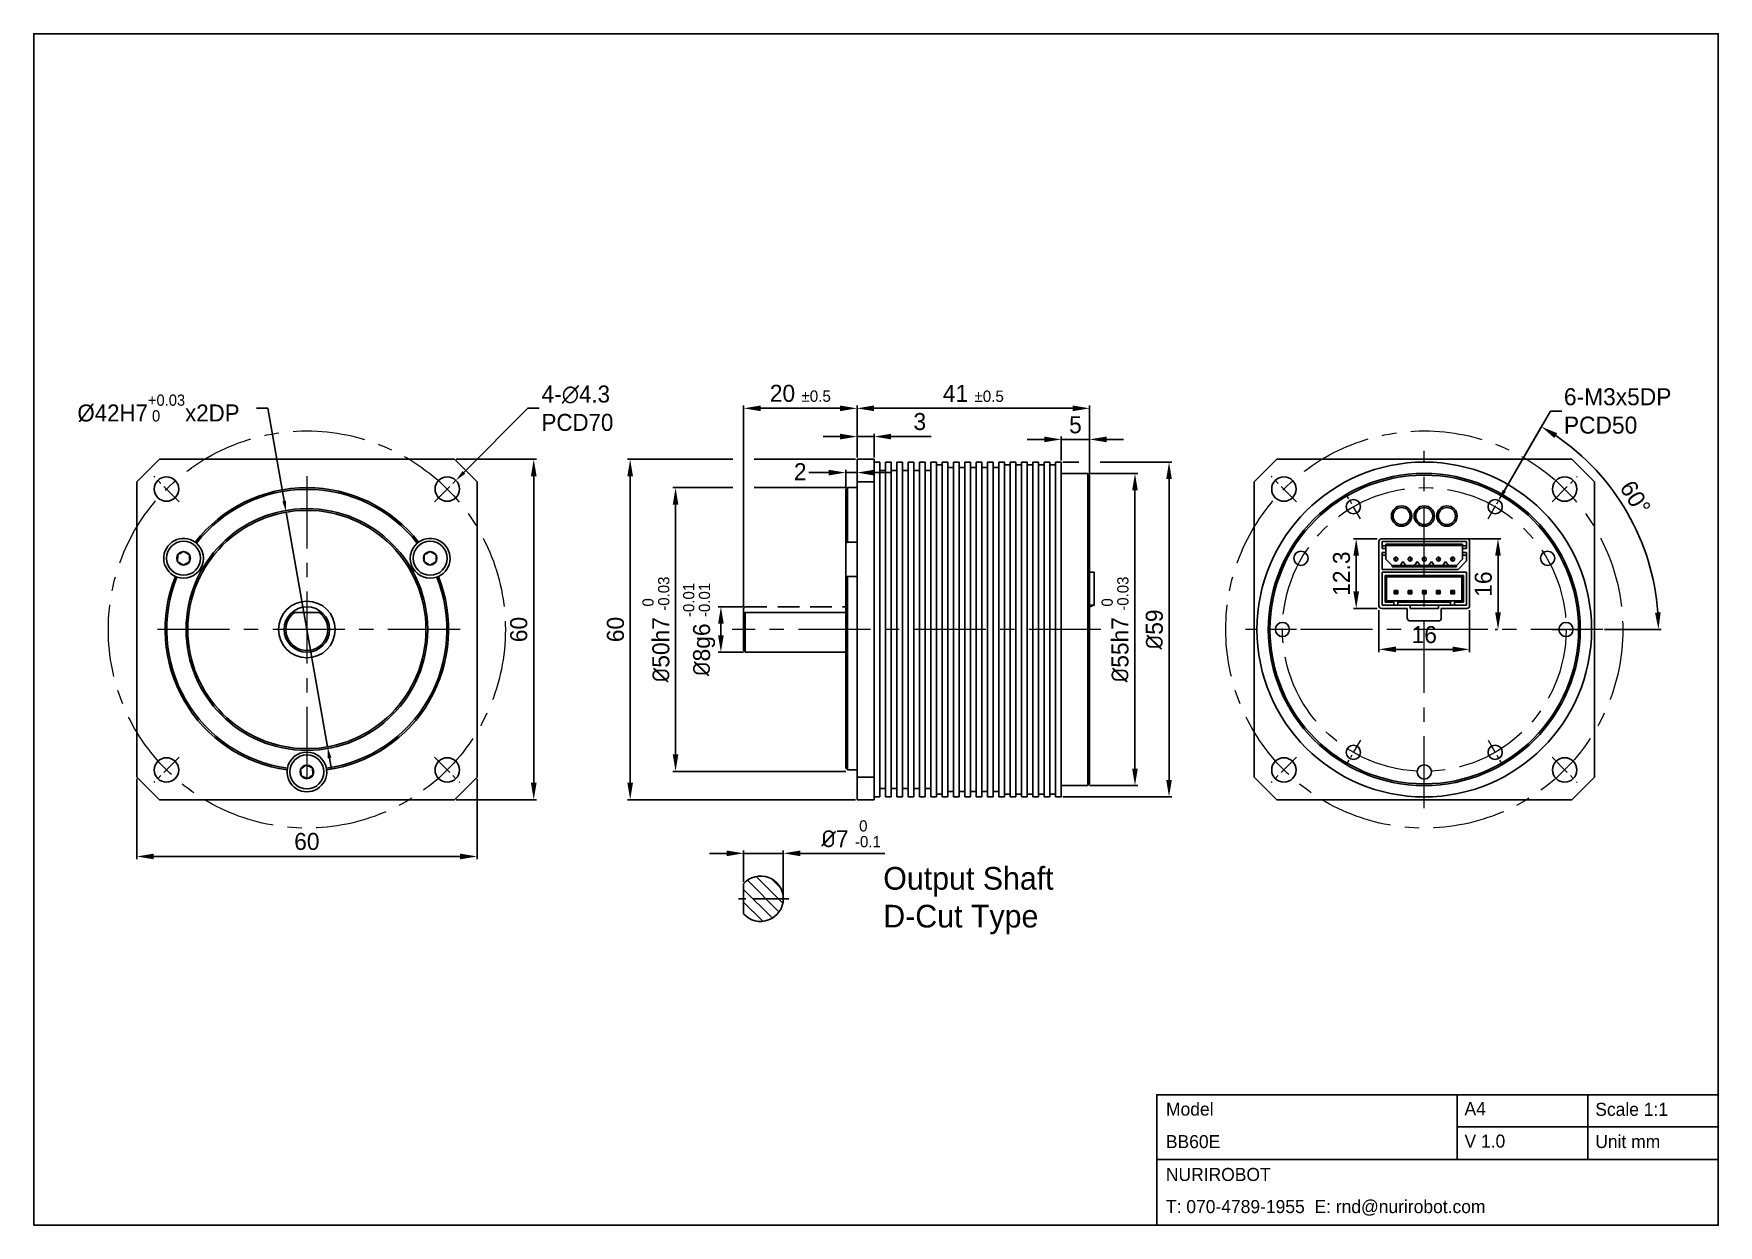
# Model space of a CAD drawing. Header units: millimetres. Extents: x 0 to 297, y 0 to 210.
import ezdxf

# ---------------------------------------------------------------- set-up
doc = ezdxf.new("R2010")
doc.units = ezdxf.units.MM
doc.header["$PDSIZE"] = -1
doc.linetypes.add('CENTERX2', pattern=[20.32, 12.7, -2.54, 2.54, -2.54])
doc.linetypes.add('HIDDEN', pattern=[1.905, 1.27, -0.635])
for name, color, linetype in [('은선', 2, 'HIDDEN'), ('중심선', 1, 'CENTERX2'), ('치수선', 3, 'Continuous')]:
    doc.layers.add(name, color=color, linetype=linetype)
doc.styles.add('누리로봇 문자스타일_20230829', font='GOTHIC.TTF')
doc.dimstyles.new('A4기본 치수스타일', dxfattribs={"dimtxt": 3, "dimasz": 3, "dimexe": 0.5, "dimexo": 0.3, "dimgap": 1, "dimtad": 1, "dimtoh": 1, "dimdec": 1, "dimzin": 12, "dimdsep": 46, "dimtxsty": '누리로봇 문자스타일_20230829', "dimcen": 0.09, "dimclrd": 3, "dimclre": 3, "dimclrt": 3, "dimadec": 0, "dimazin": 3, "dimtm": 1e-09, "dimtfac": 1, "dimtdec": 1, "dimtofl": 0, "dimtmove": 0, "dimatfit": 3, "dimfxl": 1, "dimfrac": 2, "dimarcsym": 0})
doc.dimstyles.new('A4지시선 치수스타일', dxfattribs={"dimtxt": 3, "dimasz": 3, "dimexe": 0.5, "dimexo": 0.3, "dimgap": 0.396875, "dimtad": 0, "dimtih": 1, "dimtoh": 1, "dimdec": 1, "dimzin": 12, "dimdsep": 46, "dimtxsty": '누리로봇 문자스타일_20230829', "dimcen": 0.09, "dimclrd": 3, "dimclre": 3, "dimclrt": 3, "dimadec": 0, "dimazin": 3, "dimtm": 1e-09, "dimtfac": 1, "dimtdec": 1, "dimtofl": 0, "dimtmove": 0, "dimatfit": 3, "dimfxl": 1, "dimfrac": 2, "dimarcsym": 0})

# ---------------------------------------------------------------- blocks, each defined once
blk = doc.blocks.new('*D15')
at = {"layer": 'Defpoints', "color": 0}
for p in [(18.16, 79), (78.16, 79), (78.16, 65)]:
    blk.add_point(p, dxfattribs=at)
at = {"layer": '치수선', "color": 3, "lineweight": -2}
for p, q in [((18.16, 78.7), (18.16, 64.5)), ((78.16, 78.7), (78.16, 64.5)), ((21.16, 65), (75.16, 65))]:
    blk.add_line(p, q, dxfattribs=at)
at = {"layer": '치수선', "color": 3}
for points in [[(21.16, 65.5), (21.16, 64.5), (18.16, 65)], [(75.16, 65.5), (75.16, 64.5), (78.16, 65)]]:
    blk.add_solid(points, dxfattribs=at)
at = {"layer": '치수선', "color": 3, "insert": (48.16, 69.15), "char_height": 3, "attachment_point": 2, "style": '누리로봇 문자스타일_20230829'}
blk.add_mtext('60', dxfattribs=at)
blk = doc.blocks.new('*D16')
at = {"layer": 'Defpoints', "color": 0}
for p in [(74.16, 135), (74.16, 75), (88.16, 75)]:
    blk.add_point(p, dxfattribs=at)
at = {"layer": '치수선', "color": 3, "lineweight": -2}
for p, q in [((74.46, 135), (88.66, 135)), ((88.16, 132), (88.16, 78)), ((74.46, 75), (88.66, 75))]:
    blk.add_line(p, q, dxfattribs=at)
at = {"layer": '치수선', "color": 3}
for points in [[(87.66, 132), (88.66, 132), (88.16, 135)], [(87.66, 78), (88.66, 78), (88.16, 75)]]:
    blk.add_solid(points, dxfattribs=at)
at = {"layer": '치수선', "color": 3, "insert": (84.01, 105), "char_height": 3, "attachment_point": 2, "rotation": 90, "style": '누리로봇 문자스타일_20230829'}
blk.add_mtext('60', dxfattribs=at)
blk = doc.blocks.new('*D17')
at = {"color": 3, "linetype": 'Continuous'}
for p, q in [((87.14, 143.98), (75.84, 132.68)), ((89.14, 143.98), (87.14, 143.98))]:
    blk.add_line(p, q, dxfattribs=at)
blk.add_solid([(75.61, 132.92), (76.08, 132.45), (74.43, 131.27)], dxfattribs=at)
at = {"layer": 'Defpoints', "color": 0, "linetype": 'Continuous'}
for p in [(74.43, 131.27), (71.39, 128.23)]:
    blk.add_point(p, dxfattribs=at)
at = {"color": 3, "linetype": 'Continuous', "insert": (89.54, 143.98), "char_height": 3, "attachment_point": 4, "style": '누리로봇 문자스타일_20230829'}
blk.add_mtext('4-{\\fPMingLiU|b0|i0|c129|p0;∅4.3\\PPCD70}', dxfattribs=at)
blk = doc.blocks.new('_NONE')
blk = doc.blocks.new('*U13')
at = {"color": 1, "linetype": 'CENTERX2', "lineweight": 18, "ltscale": 0.3}
blk.add_line((-2.23, -2.23), (2.23, 2.23), dxfattribs=at)
blk = doc.blocks.new('*U14')
at = {"color": 0, "linetype": 'ByBlock', "lineweight": -2}
for p, rotation in [((112.56, 246.95), 90), ((112.56, 197.45), 180), ((162.06, 197.45), 270)]:
    blk.add_blockref('*U13', p, dxfattribs=dict(at, rotation=rotation))
blk.add_blockref('*U13', (162.06, 246.95), dxfattribs=at)
blk = doc.blocks.new('*U18')
at = {"color": 1, "linetype": 'CENTERX2', "lineweight": 18, "ltscale": 0.2}
blk.add_line((-2.5, 0), (2.5, 0), dxfattribs=at)
blk = doc.blocks.new('*U19')
at = {"color": 0, "linetype": 'ByBlock', "lineweight": -2}
for p, rotation in [((235.99, 139.54), 120), ((260.99, 139.54), 60.00000000000001), ((223.49, 117.89), 180), ((235.99, 96.24), 240), ((260.99, 96.24), 300)]:
    blk.add_blockref('*U18', p, dxfattribs=dict(at, rotation=rotation))
blk.add_blockref('*U18', (273.49, 117.89), dxfattribs=at)
blk = doc.blocks.new('*U20')
at = {"color": 1, "linetype": 'CENTERX2', "lineweight": 18, "ltscale": 0.3}
blk.add_line((-2.23, -2.23), (2.23, 2.23), dxfattribs=at)
blk = doc.blocks.new('*U21')
at = {"color": 0, "linetype": 'ByBlock', "lineweight": -2}
for p, rotation in [((112.56, 246.95), 90), ((112.56, 197.45), 180), ((162.06, 197.45), 270)]:
    blk.add_blockref('*U20', p, dxfattribs=dict(at, rotation=rotation))
blk.add_blockref('*U20', (162.06, 246.95), dxfattribs=at)
blk = doc.blocks.new('*D22')
at = {"color": 3, "ltscale": 0.5}
for p, q in [((259.06, 129.08), (266.05, 141.19)), ((276.96, 105), (286.95, 105))]:
    blk.add_line(p, q, dxfattribs=at)
blk.add_arc((245.16, 105), 41.29, 4.164, 55.836, dxfattribs=at)
for points in [[(268.08, 138.74), (268.61, 139.59), (265.8, 140.76)], [(286.84, 108.02), (285.84, 107.98), (286.45, 105)]]:
    blk.add_solid(points, dxfattribs=at)
at = {"layer": 'Defpoints', "color": 0, "ltscale": 0.5}
for p in [(258.91, 128.82), (256.41, 124.49), (283.96, 119.12), (213.66, 105), (276.66, 105)]:
    blk.add_point(p, dxfattribs=at)
at = {"color": 3, "ltscale": 0.5, "insert": (282.36, 128.23), "char_height": 3, "attachment_point": 5, "rotation": 301.9823, "style": '누리로봇 문자스타일_20230829'}
blk.add_mtext('60°', dxfattribs=at)
blk = doc.blocks.new('*D23')
at = {"color": 3, "linetype": 'Continuous', "lineweight": -2}
for p, q in [((267.39, 143.5), (259.28, 129.47)), ((269.39, 143.5), (267.39, 143.5)), ((257.57, 126.65), (257.75, 126.65)), ((257.66, 126.56), (257.66, 126.74))]:
    blk.add_line(p, q, dxfattribs=at)
at = {"color": 3, "linetype": 'Continuous'}
blk.add_solid([(258.99, 129.63), (259.57, 129.3), (258.28, 127.73)], dxfattribs=at)
at = {"layer": 'Defpoints', "color": 0, "linetype": 'Continuous'}
for p in [(258.28, 127.73), (257.03, 125.57)]:
    blk.add_point(p, dxfattribs=at)
at = {"color": 3, "linetype": 'Continuous', "lineweight": 18, "insert": (269.78, 143.5), "char_height": 3, "attachment_point": 4, "style": '누리로봇 문자스타일_20230829'}
blk.add_mtext('6-M3x5DP\\PPCD50', dxfattribs=at)
blk = doc.blocks.new('*D24')
at = {"layer": 'Defpoints', "color": 0}
for p in [(237.16, 121), (233.16, 108.7), (237.16, 108.7)]:
    blk.add_point(p, dxfattribs=at)
at = {"layer": '치수선', "color": 3, "lineweight": -2}
for p, q in [((236.86, 121), (232.66, 121)), ((233.16, 118), (233.16, 111.7)), ((236.86, 108.7), (232.66, 108.7))]:
    blk.add_line(p, q, dxfattribs=at)
at = {"layer": '치수선', "color": 3}
for points in [[(232.66, 118), (233.66, 118), (233.16, 121)], [(232.66, 111.7), (233.66, 111.7), (233.16, 108.7)]]:
    blk.add_solid(points, dxfattribs=at)
at = {"layer": '치수선', "color": 3, "insert": (230.58, 114.85), "char_height": 3, "attachment_point": 5, "rotation": 90, "style": '누리로봇 문자스타일_20230829'}
blk.add_mtext('12.3', dxfattribs=at)
blk = doc.blocks.new('*D25')
at = {"layer": 'Defpoints', "color": 0}
for p in [(237.16, 108.7), (253.16, 108.7), (253.16, 101.5)]:
    blk.add_point(p, dxfattribs=at)
at = {"layer": '치수선', "color": 3, "lineweight": -2}
for p, q in [((237.16, 108.4), (237.16, 101)), ((253.16, 108.4), (253.16, 101)), ((240.16, 101.5), (250.16, 101.5))]:
    blk.add_line(p, q, dxfattribs=at)
at = {"layer": '치수선', "color": 3}
for points in [[(240.16, 102), (240.16, 101), (237.16, 101.5)], [(250.16, 102), (250.16, 101), (253.16, 101.5)]]:
    blk.add_solid(points, dxfattribs=at)
at = {"layer": '치수선', "color": 3, "insert": (245.16, 104.08), "char_height": 3, "attachment_point": 5, "style": '누리로봇 문자스타일_20230829'}
blk.add_mtext('16', dxfattribs=at)
blk = doc.blocks.new('*D26')
at = {"layer": 'Defpoints', "color": 0}
for p in [(252.66, 121), (258.16, 121), (258.36, 105)]:
    blk.add_point(p, dxfattribs=at)
at = {"layer": '치수선', "color": 3, "lineweight": -2}
for p, q in [((252.96, 121), (258.66, 121)), ((258.16, 108), (258.16, 118)), ((258.06, 105), (257.66, 105))]:
    blk.add_line(p, q, dxfattribs=at)
at = {"layer": '치수선', "color": 3}
for points in [[(257.66, 118), (258.66, 118), (258.16, 121)], [(257.66, 108), (258.66, 108), (258.16, 105)]]:
    blk.add_solid(points, dxfattribs=at)
at = {"layer": '치수선', "color": 3, "insert": (255.58, 113), "char_height": 3, "attachment_point": 5, "rotation": 90, "style": '누리로봇 문자스타일_20230829'}
blk.add_mtext('16', dxfattribs=at)
blk = doc.blocks.new('*D27')
at = {"layer": 'Defpoints', "color": 0}
for p in [(186.16, 143.98), (145.16, 135), (186.16, 132.2)]:
    blk.add_point(p, dxfattribs=at)
at = {"layer": '치수선', "color": 3, "lineweight": -2}
for p, q in [((145.16, 135.3), (145.16, 144.48)), ((148.16, 143.98), (183.16, 143.98)), ((186.16, 132.5), (186.16, 144.48))]:
    blk.add_line(p, q, dxfattribs=at)
at = {"layer": '치수선', "color": 3}
for points in [[(148.16, 144.48), (148.16, 143.48), (145.16, 143.98)], [(183.16, 144.48), (183.16, 143.48), (186.16, 143.98)]]:
    blk.add_solid(points, dxfattribs=at)
at = {"layer": '치수선', "color": 3, "insert": (165.66, 148.11), "char_height": 3, "attachment_point": 2, "style": '누리로봇 문자스타일_20230829'}
blk.add_mtext('41 {\\H0.66667x;%%P0.5}', dxfattribs=at)
blk = doc.blocks.new('*D28')
at = {"layer": 'Defpoints', "color": 0}
for p in [(186.16, 138.5), (181.16, 134.5), (186.16, 132.2)]:
    blk.add_point(p, dxfattribs=at)
at = {"layer": '치수선', "color": 3, "lineweight": -2}
for p, q in [((178.16, 138.5), (175.16, 138.5)), ((181.16, 134.8), (181.16, 139)), ((181.16, 138.5), (186.16, 138.5)), ((186.16, 132.5), (186.16, 139)), ((189.16, 138.5), (192.16, 138.5))]:
    blk.add_line(p, q, dxfattribs=at)
at = {"layer": '치수선', "color": 3}
for points in [[(178.16, 139), (178.16, 138), (181.16, 138.5)], [(189.16, 139), (189.16, 138), (186.16, 138.5)]]:
    blk.add_solid(points, dxfattribs=at)
at = {"layer": '치수선', "color": 3, "insert": (183.66, 142.58), "char_height": 3, "attachment_point": 2, "style": '누리로봇 문자스타일_20230829'}
blk.add_mtext('5', dxfattribs=at)
blk = doc.blocks.new('*D29')
at = {"layer": 'Defpoints', "color": 0}
for p in [(148.16, 139), (145.16, 135), (148.16, 135)]:
    blk.add_point(p, dxfattribs=at)
at = {"layer": '치수선', "color": 3, "lineweight": -2}
for p, q in [((142.16, 139), (139.16, 139)), ((145.16, 135.3), (145.16, 139.5)), ((145.16, 139), (148.16, 139)), ((148.16, 135.3), (148.16, 139.5)), ((151.16, 139), (158.23, 139))]:
    blk.add_line(p, q, dxfattribs=at)
at = {"layer": '치수선', "color": 3}
for points in [[(142.16, 139.5), (142.16, 138.5), (145.16, 139)], [(151.16, 139.5), (151.16, 138.5), (148.16, 139)]]:
    blk.add_solid(points, dxfattribs=at)
at = {"layer": '치수선', "color": 3, "insert": (156.22, 143.15), "char_height": 3, "attachment_point": 2, "style": '누리로봇 문자스타일_20230829'}
blk.add_mtext('3', dxfattribs=at)
blk = doc.blocks.new('*D34')
at = {"layer": 'Defpoints', "color": 0}
for p in [(145.16, 143.98), (145.16, 135), (125.16, 108.7)]:
    blk.add_point(p, dxfattribs=at)
at = {"layer": '치수선', "color": 3, "lineweight": -2}
for p, q in [((125.16, 109), (125.16, 144.48)), ((128.16, 143.98), (142.16, 143.98)), ((145.16, 135.3), (145.16, 144.48))]:
    blk.add_line(p, q, dxfattribs=at)
at = {"layer": '치수선', "color": 3}
for points in [[(128.16, 144.48), (128.16, 143.48), (125.16, 143.98)], [(142.16, 144.48), (142.16, 143.48), (145.16, 143.98)]]:
    blk.add_solid(points, dxfattribs=at)
at = {"layer": '치수선', "color": 3, "insert": (135.16, 148.13), "char_height": 3, "attachment_point": 2, "style": '누리로봇 문자스타일_20230829'}
blk.add_mtext('20 {\\H0.66667x;%%P0.5}', dxfattribs=at)
blk = doc.blocks.new('*D31')
at = {"layer": 'Defpoints', "color": 0}
for p in [(185.86, 132.5), (185.86, 77.5), (194.16, 77.5)]:
    blk.add_point(p, dxfattribs=at)
at = {"layer": '치수선', "color": 3, "lineweight": -2}
for p, q in [((186.16, 132.5), (194.66, 132.5)), ((194.16, 129.5), (194.16, 80.5)), ((186.16, 77.5), (194.66, 77.5))]:
    blk.add_line(p, q, dxfattribs=at)
at = {"layer": '치수선', "color": 3}
for points in [[(193.66, 129.5), (194.66, 129.5), (194.16, 132.5)], [(193.66, 80.5), (194.66, 80.5), (194.16, 77.5)]]:
    blk.add_solid(points, dxfattribs=at)
at = {"layer": '치수선', "color": 3, "insert": (188.26, 105), "char_height": 3, "attachment_point": 2, "rotation": 90, "style": '누리로봇 문자스타일_20230829'}
blk.add_mtext('{\\fISOCPEUR|b0|i0|c0|p34;%%C}55h7 {\\H0.66x;\\S 0^ -0.03;}', dxfattribs=at)
blk = doc.blocks.new('*D35')
at = {"layer": 'Defpoints', "color": 0}
for p in [(113.16, 130), (143.46, 130), (143.46, 80)]:
    blk.add_point(p, dxfattribs=at)
at = {"layer": '치수선', "color": 3, "lineweight": -2}
for p, q in [((123.28, 130), (112.66, 130)), ((143.16, 130), (127.03, 130)), ((113.16, 83), (113.16, 127)), ((143.16, 80), (112.66, 80))]:
    blk.add_line(p, q, dxfattribs=at)
at = {"layer": '치수선', "color": 3}
for points in [[(112.66, 127), (113.66, 127), (113.16, 130)], [(112.66, 83), (113.66, 83), (113.16, 80)]]:
    blk.add_solid(points, dxfattribs=at)
at = {"layer": '치수선', "color": 3, "insert": (109.71, 105), "char_height": 3, "attachment_point": 5, "rotation": 90, "style": '누리로봇 문자스타일_20230829'}
blk.add_mtext('{\\fISOCPEUR|b0|i0|c0|p34;%%C}50h7 {\\H0.66x;\\S 0^ -0.03;}', dxfattribs=at)
blk = doc.blocks.new('*D32')
at = {"layer": 'Defpoints', "color": 0}
for p in [(121.16, 109), (125.46, 109), (125.46, 101)]:
    blk.add_point(p, dxfattribs=at)
at = {"layer": '치수선', "color": 3, "lineweight": -2}
for p, q in [((125.16, 109), (120.66, 109)), ((121.16, 104), (121.16, 106)), ((125.16, 101), (120.66, 101))]:
    blk.add_line(p, q, dxfattribs=at)
at = {"layer": '치수선', "color": 3}
for points in [[(120.66, 106), (121.66, 106), (121.16, 109)], [(120.66, 104), (121.66, 104), (121.16, 101)]]:
    blk.add_solid(points, dxfattribs=at)
at = {"layer": '치수선', "color": 3, "insert": (117.32, 105), "char_height": 3, "attachment_point": 5, "rotation": 90, "style": '누리로봇 문자스타일_20230829'}
blk.add_mtext('{\\fISOCPEUR|b0|i0|c0|p34;%%C}8g6 {\\H0.66x;\\S-0.01^ -0.01;}', dxfattribs=at)
blk = doc.blocks.new('*D33')
at = {"layer": 'Defpoints', "color": 0}
for p in [(125.16, 65.55), (125.16, 60.2), (132.16, 57.55)]:
    blk.add_point(p, dxfattribs=at)
at = {"layer": '치수선', "color": 3, "lineweight": -2}
for p, q in [((122.16, 65.55), (119.16, 65.55)), ((125.16, 60.5), (125.16, 66.05)), ((125.16, 65.55), (132.16, 65.55)), ((132.16, 57.85), (132.16, 66.05)), ((135.16, 65.55), (150.05, 65.55))]:
    blk.add_line(p, q, dxfattribs=at)
at = {"layer": '치수선', "color": 3}
for points in [[(122.16, 66.05), (122.16, 65.05), (125.16, 65.55)], [(135.16, 66.05), (135.16, 65.05), (132.16, 65.55)]]:
    blk.add_solid(points, dxfattribs=at)
at = {"layer": '치수선', "color": 3, "insert": (144.1, 69), "char_height": 3, "attachment_point": 5, "style": '누리로봇 문자스타일_20230829'}
blk.add_mtext('{\\fISOCPEUR|b0|i0|c0|p34;%%C}7 {\\H0.66x;\\S 0^ -0.1;}', dxfattribs=at)
blk = doc.blocks.new('*D36')
at = {"layer": 'Defpoints', "color": 0}
for p in [(181.16, 134.5), (181.16, 75.5), (200.16, 75.5)]:
    blk.add_point(p, dxfattribs=at)
at = {"layer": '치수선', "color": 3, "lineweight": -2}
for p, q in [((181.46, 134.5), (184.28, 134.5)), ((188.03, 134.5), (200.66, 134.5)), ((200.16, 131.5), (200.16, 78.5)), ((181.46, 75.5), (200.66, 75.5))]:
    blk.add_line(p, q, dxfattribs=at)
at = {"layer": '치수선', "color": 3}
for points in [[(199.66, 131.5), (200.66, 131.5), (200.16, 134.5)], [(199.66, 78.5), (200.66, 78.5), (200.16, 75.5)]]:
    blk.add_solid(points, dxfattribs=at)
at = {"layer": '치수선', "color": 3, "insert": (197.58, 105), "char_height": 3, "attachment_point": 5, "rotation": 90, "style": '누리로봇 문자스타일_20230829'}
blk.add_mtext('{\\fISOCPEUR|b0|i0|c0|p34;%%C}59', dxfattribs=at)
blk = doc.blocks.new('*D37')
at = {"layer": 'Defpoints', "color": 0}
for p in [(145.16, 135), (105.16, 75), (145.16, 75)]:
    blk.add_point(p, dxfattribs=at)
at = {"layer": '치수선', "color": 3, "lineweight": -2}
for p, q in [((123.28, 135), (104.66, 135)), ((144.86, 135), (127.03, 135)), ((105.16, 132), (105.16, 78)), ((144.86, 75), (104.66, 75))]:
    blk.add_line(p, q, dxfattribs=at)
at = {"layer": '치수선', "color": 3}
for points in [[(104.66, 132), (105.66, 132), (105.16, 135)], [(104.66, 78), (105.66, 78), (105.16, 75)]]:
    blk.add_solid(points, dxfattribs=at)
at = {"layer": '치수선', "color": 3, "insert": (102.58, 105), "char_height": 3, "attachment_point": 5, "rotation": 90, "style": '누리로봇 문자스타일_20230829'}
blk.add_mtext('60', dxfattribs=at)
blk = doc.blocks.new('*D47')
at = {"color": 3, "linetype": 'Continuous', "lineweight": -2}
for p, q in [((39.28, 143.98), (41.28, 143.98)), ((41.28, 143.98), (44.16, 127.65)), ((51.8, 84.32), (44.51, 125.68)), ((52.15, 82.35), (52.5, 80.38))]:
    blk.add_line(p, q, dxfattribs=at)
at = {"color": 3, "linetype": 'Continuous'}
for points in [[(44.49, 127.71), (43.84, 127.59), (44.51, 125.68)], [(52.48, 82.41), (51.82, 82.29), (51.8, 84.32)]]:
    blk.add_solid(points, dxfattribs=at)
at = {"layer": 'Defpoints', "color": 0, "linetype": 'Continuous'}
for p in [(44.51, 125.68), (51.8, 84.32)]:
    blk.add_point(p, dxfattribs=at)
at = {"color": 3, "linetype": 'Continuous', "lineweight": 18, "insert": (22, 143.98), "char_height": 3, "attachment_point": 5, "style": '누리로봇 문자스타일_20230829'}
blk.add_mtext('{\\fPMingLiU|b0|i0|c129|p0;%%C42H7\\H0.66x;\\S+0.03^  0;\\H1.51515x;x\\H1x;2DP}', dxfattribs=at)

msp = doc.modelspace()

# ---------------------------------------------------------------- hatches: boundary and pattern name
at = {"ltscale": 0.5}
h = msp.add_hatch(dxfattribs=at)
h.set_pattern_fill('ANSI31', color=256, scale=0.5, angle=90)
h.set_pattern_definition([(135, (181.4455, -55.4511), (-1.122532, -1.122532), [])])
h.paths.add_polyline_path([(125.16, 57.55), (125.16, 54.91, 0.21525), (128.16, 53.55), (128.16, 57.55)])
h.paths.add_polyline_path([(125.16, 60.2), (125.16, 57.55), (128.16, 57.55), (128.16, 61.55, 0.21525)])
h.paths.add_polyline_path([(128.16, 61.55), (128.16, 57.55), (132.16, 57.55, 0.414214)])
h.paths.add_polyline_path([(128.16, 57.55), (128.16, 53.55, 0.414214), (132.16, 57.55)])

# ---------------------------------------------------------------- linework, layer by layer
at = {"color": 7, "linetype": 'Continuous', "lineweight": 25}
for p, q in [((22.16, 135), (18.16, 131)), ((74.16, 135), (22.16, 135)), ((78.16, 131), (74.16, 135)), ((145.16, 135), (148.16, 135)), ((145.16, 75), (145.16, 135)), ((148.16, 135), (148.16, 75)), ((149.16, 134.5), (148.16, 134.5)), ((149.16, 134.5), (149.16, 75.5)), ((151.16, 134.5), (150.16, 134.5)), ((150.16, 134.5), (150.16, 75.5)), ((151.16, 134.5), (151.16, 75.5)), ((153.16, 134.5), (152.16, 134.5)), ((152.16, 134.5), (152.16, 75.5)), ((153.16, 134.5), (153.16, 75.5)), ((155.16, 134.5), (154.16, 134.5)), ((154.16, 134.5), (154.16, 75.5)), ((155.16, 134.5), (155.16, 75.5)), ((157.16, 134.5), (156.16, 134.5)), ((156.16, 134.5), (156.16, 75.5)), ((157.16, 134.5), (157.16, 75.5)), ((159.16, 134.5), (158.16, 134.5)), ((158.16, 75.5), (158.16, 134.5)), ((159.16, 75.5), (159.16, 134.5)), ((160.16, 134), (159.16, 134)), ((161.16, 134.5), (160.16, 134.5)), ((160.16, 75.5), (160.16, 134.5)), ((161.16, 75.5), (161.16, 134.5)), ((163.16, 134.5), (162.16, 134.5)), ((162.16, 75.5), (162.16, 134.5)), ((163.16, 75.5), (163.16, 134.5)), ((165.16, 134.5), (164.16, 134.5)), ((164.16, 75.5), (164.16, 134.5)), ((165.16, 75.5), (165.16, 134.5)), ((167.16, 134.5), (166.16, 134.5)), ((166.16, 75.5), (166.16, 134.5)), ((167.16, 75.5), (167.16, 134.5)), ((169.16, 134.5), (168.16, 134.5)), ((168.16, 75.5), (168.16, 134.5)), ((169.16, 75.5), (169.16, 134.5)), ((171.16, 134.5), (170.16, 134.5)), ((170.16, 75.5), (170.16, 134.5)), ((171.16, 75.5), (171.16, 134.5)), ((172.16, 134), (171.16, 134)), ((173.16, 134.5), (172.16, 134.5)), ((172.16, 134.5), (172.16, 75.5)), ((173.16, 134.5), (173.16, 75.5)), ((174.16, 134), (173.16, 134)), ((175.16, 134.5), (174.16, 134.5)), ((174.16, 134.5), (174.16, 75.5)), ((175.16, 134.5), (175.16, 75.5)), ((176.16, 134), (175.16, 134)), ((177.16, 134.5), (176.16, 134.5)), ((176.16, 134.5), (176.16, 75.5)), ((177.16, 134.5), (177.16, 75.5)), ((178.16, 134), (177.16, 134)), ((179.16, 134.5), (178.16, 134.5)), ((178.16, 134.5), (178.16, 75.5)), ((179.16, 134.5), (179.16, 75.5)), ((180.16, 134), (179.16, 134)), ((181.16, 134.5), (180.16, 134.5)), ((180.16, 134.5), (180.16, 75.5)), ((181.16, 134.5), (181.16, 75.5)), ((219.16, 135), (215.16, 131)), ((219.16, 135), (271.16, 135)), ((275.16, 131), (271.16, 135)), ((18.16, 131), (18.16, 79)), ((78.16, 79), (78.16, 131)), ((148.16, 131), (145.16, 131)), ((150.16, 133), (149.16, 133)), ((152.16, 133), (151.16, 133)), ((154.16, 133), (153.16, 133)), ((156.16, 133), (155.16, 133)), ((158.16, 133), (157.16, 133)), ((162.16, 133.55), (161.16, 133.55)), ((164.16, 133.55), (163.16, 133.55)), ((166.16, 133.55), (165.16, 133.55)), ((168.16, 133.55), (167.16, 133.55)), ((170.16, 133.55), (169.16, 133.55)), ((185.86, 132.5), (181.16, 132.5)), ((186.16, 132.2), (185.86, 132.5)), ((185.86, 77.5), (185.86, 132.5)), ((186.16, 132.2), (186.16, 77.8)), ((215.16, 79), (215.16, 131)), ((275.16, 131), (275.16, 79)), ((143.46, 130), (143.16, 129.7)), ((143.16, 80.54), (143.16, 129.7)), ((145.16, 130), (143.46, 130)), ((143.46, 130), (143.46, 120.39)), ((28.7, 120.21), (28.46, 120.39)), ((67.86, 120.39), (67.62, 120.21)), ((143.46, 120.39), (143.16, 120.21)), ((143.46, 120.39), (145.16, 120.39)), ((237.16, 120.5), (237.16, 109.2)), ((252.66, 121), (237.66, 121)), ((237.71, 120.48), (237.71, 119.29)), ((252.61, 120.48), (237.71, 120.48)), ((237.71, 119.76), (238.41, 119.76)), ((237.71, 119.29), (238.41, 119.29)), ((238.41, 120.03), (238.41, 117.37)), ((251.91, 120.03), (238.41, 120.03)), ((251.91, 119.78), (238.41, 119.78)), ((251.91, 117.37), (251.91, 120.03)), ((252.61, 119.76), (251.91, 119.76)), ((252.61, 119.29), (251.91, 119.29)), ((252.61, 120.48), (252.61, 119.29)), ((253.16, 109.2), (253.16, 120.5)), ((237.71, 118.59), (237.71, 115.58)), ((237.71, 118.59), (238.41, 118.59)), ((237.71, 118.11), (238.41, 118.11)), ((238.41, 117.37), (239.5, 116.28)), ((239.5, 116.28), (250.82, 116.28)), ((239.5, 116.03), (239.5, 116.28)), ((250.82, 116.03), (239.5, 116.03)), ((240.16, 117.75), (240.16, 117.4)), ((240.16, 117.05), (240.16, 117.4)), ((241.41, 116.98), (240.91, 116.28)), ((241.91, 116.28), (241.41, 116.98)), ((242.66, 117.75), (242.66, 117.4)), ((242.66, 117.05), (242.66, 117.4)), ((243.91, 116.98), (243.41, 116.28)), ((244.41, 116.28), (243.91, 116.98)), ((245.16, 117.75), (245.16, 117.4)), ((245.16, 117.05), (245.16, 117.4)), ((246.41, 116.98), (245.91, 116.28)), ((246.91, 116.28), (246.41, 116.98)), ((247.66, 117.75), (247.66, 117.4)), ((247.66, 117.05), (247.66, 117.4)), ((248.91, 116.98), (248.41, 116.28)), ((249.41, 116.28), (248.91, 116.98)), ((250.16, 117.75), (250.16, 117.4)), ((250.16, 117.05), (250.16, 117.4)), ((250.82, 116.28), (251.91, 117.37)), ((250.82, 116.28), (250.82, 116.03)), ((251.11, 115.58), (252.61, 117.08)), ((252.61, 118.59), (251.91, 118.59)), ((252.61, 118.11), (251.91, 118.11)), ((252.61, 117.08), (252.61, 118.59)), ((24.98, 114.36), (25.26, 114.25)), ((71.06, 114.25), (71.34, 114.36)), ((143.16, 114.25), (143.46, 114.36)), ((143.46, 114.36), (143.46, 80.24)), ((145.16, 114.36), (143.46, 114.36)), ((186.16, 115.08), (186.96, 115.08)), ((186.96, 115.08), (186.96, 109.28)), ((237.71, 115.58), (251.11, 115.58)), ((252.61, 115.08), (237.71, 115.08)), ((237.71, 115.08), (237.71, 109.28)), ((238.26, 109.83), (238.26, 114.53)), ((238.51, 114.28), (238.26, 114.53)), ((238.26, 114.53), (252.06, 114.53)), ((238.51, 110.08), (238.51, 114.28)), ((238.51, 114.28), (251.81, 114.28)), ((251.81, 114.28), (252.06, 114.53)), ((251.81, 114.28), (251.81, 110.08)), ((252.06, 114.53), (252.06, 109.83)), ((252.61, 109.28), (252.61, 115.08)), ((238.51, 110.08), (238.26, 109.83)), ((251.81, 110.08), (238.51, 110.08)), ((239.81, 109.28), (239.81, 110.08)), ((239.84, 111.26), (239.84, 111.9)), ((239.84, 111.9), (240.04, 111.7)), ((239.84, 111.9), (240.48, 111.9)), ((240.04, 111.46), (239.84, 111.26)), ((240.48, 111.26), (239.84, 111.26)), ((240.04, 111.7), (240.04, 111.46)), ((240.28, 111.7), (240.04, 111.7)), ((240.04, 111.46), (240.28, 111.46)), ((240.48, 111.9), (240.28, 111.7)), ((240.28, 111.46), (240.28, 111.7)), ((240.28, 111.46), (240.48, 111.26)), ((240.48, 111.9), (240.48, 111.26)), ((240.51, 109.28), (240.51, 110.08)), ((242.34, 111.9), (242.98, 111.9)), ((242.34, 111.9), (242.54, 111.7)), ((242.34, 111.26), (242.34, 111.9)), ((242.54, 111.46), (242.34, 111.26)), ((242.98, 111.26), (242.34, 111.26)), ((242.78, 111.7), (242.54, 111.7)), ((242.54, 111.7), (242.54, 111.46)), ((242.54, 111.46), (242.78, 111.46)), ((242.98, 111.9), (242.78, 111.7)), ((242.78, 111.46), (242.78, 111.7)), ((242.78, 111.46), (242.98, 111.26)), ((242.98, 111.9), (242.98, 111.26)), ((244.84, 111.9), (245.48, 111.9)), ((244.84, 111.9), (245.04, 111.7)), ((244.84, 111.26), (244.84, 111.9)), ((245.04, 111.46), (244.84, 111.26)), ((245.48, 111.26), (244.84, 111.26)), ((245.04, 111.7), (245.04, 111.46)), ((245.28, 111.7), (245.04, 111.7)), ((245.04, 111.46), (245.28, 111.46)), ((245.48, 111.9), (245.28, 111.7)), ((245.28, 111.46), (245.28, 111.7)), ((245.28, 111.46), (245.48, 111.26)), ((245.48, 111.9), (245.48, 111.26)), ((247.34, 111.9), (247.98, 111.9)), ((247.34, 111.9), (247.54, 111.7)), ((247.34, 111.26), (247.34, 111.9)), ((247.54, 111.46), (247.34, 111.26)), ((247.98, 111.26), (247.34, 111.26)), ((247.78, 111.7), (247.54, 111.7)), ((247.54, 111.7), (247.54, 111.46)), ((247.54, 111.46), (247.78, 111.46)), ((247.98, 111.9), (247.78, 111.7)), ((247.78, 111.46), (247.78, 111.7)), ((247.78, 111.46), (247.98, 111.26)), ((247.98, 111.9), (247.98, 111.26)), ((249.81, 109.28), (249.81, 110.08)), ((249.84, 111.9), (250.48, 111.9)), ((249.84, 111.9), (250.04, 111.7)), ((249.84, 111.26), (249.84, 111.9)), ((250.04, 111.46), (249.84, 111.26)), ((250.48, 111.26), (249.84, 111.26)), ((250.04, 111.7), (250.04, 111.46)), ((250.28, 111.7), (250.04, 111.7)), ((250.04, 111.46), (250.28, 111.46)), ((250.48, 111.9), (250.28, 111.7)), ((250.28, 111.46), (250.28, 111.7)), ((250.28, 111.46), (250.48, 111.26)), ((250.48, 111.9), (250.48, 111.26)), ((250.51, 109.28), (250.51, 110.08)), ((251.81, 110.08), (252.06, 109.83)), ((45.51, 108), (50.32, 108)), ((125.16, 101.3), (125.16, 108)), ((143.16, 108), (125.46, 108)), ((125.46, 108), (125.46, 101)), ((186.16, 109.28), (186.96, 109.28)), ((186.96, 109.28), (186.16, 109.01)), ((237.66, 108.7), (242.16, 108.7)), ((237.71, 109.28), (252.61, 109.28)), ((239.81, 109.83), (238.26, 109.83)), ((249.81, 109.83), (240.51, 109.83)), ((242.16, 108.7), (242.16, 107)), ((242.66, 109.28), (242.66, 108.69)), ((242.66, 108.69), (247.66, 108.69)), ((247.66, 109.28), (247.66, 108.69)), ((248.16, 107), (248.16, 108.7)), ((248.16, 108.7), (252.66, 108.7)), ((252.06, 109.83), (250.51, 109.83)), ((242.66, 106.5), (247.66, 106.5)), ((125.16, 101.3), (125.46, 101)), ((125.46, 101), (143.16, 101)), ((44.72, 80.54), (44.68, 80.24)), ((51.64, 80.24), (51.6, 80.54)), ((143.46, 80.24), (143.16, 80.54)), ((143.46, 80.24), (145.16, 80.24)), ((18.16, 79), (22.16, 75)), ((74.16, 75), (78.16, 79)), ((145.16, 79), (148.16, 79)), ((181.16, 77.5), (185.86, 77.5)), ((185.86, 77.5), (186.16, 77.8)), ((215.16, 79), (219.16, 75)), ((271.16, 75), (275.16, 79)), ((22.16, 75), (74.16, 75)), ((148.16, 75), (145.16, 75)), ((148.16, 75.5), (149.16, 75.5)), ((149.16, 77), (150.16, 77)), ((150.16, 75.5), (151.16, 75.5)), ((151.16, 77), (152.16, 77)), ((152.16, 75.5), (153.16, 75.5)), ((153.16, 77), (154.16, 77)), ((154.16, 75.5), (155.16, 75.5)), ((155.16, 77), (156.16, 77)), ((156.16, 75.5), (157.16, 75.5)), ((157.16, 77), (158.16, 77)), ((158.16, 75.5), (159.16, 75.5)), ((159.16, 76), (160.16, 76)), ((160.16, 75.5), (161.16, 75.5)), ((161.16, 76.45), (162.16, 76.45)), ((162.16, 75.5), (163.16, 75.5)), ((163.16, 76.45), (164.16, 76.45)), ((164.16, 75.5), (165.16, 75.5)), ((165.16, 76.45), (166.16, 76.45)), ((166.16, 75.5), (167.16, 75.5)), ((167.16, 76.45), (168.16, 76.45)), ((168.16, 75.5), (169.16, 75.5)), ((169.16, 76.45), (170.16, 76.45)), ((170.16, 75.5), (171.16, 75.5)), ((171.16, 76), (172.16, 76)), ((172.16, 75.5), (173.16, 75.5)), ((173.16, 76), (174.16, 76)), ((174.16, 75.5), (175.16, 75.5)), ((175.16, 76), (176.16, 76)), ((176.16, 75.5), (177.16, 75.5)), ((177.16, 76), (178.16, 76)), ((178.16, 75.5), (179.16, 75.5)), ((179.16, 76), (180.16, 76)), ((180.16, 75.5), (181.16, 75.5)), ((271.16, 75), (219.16, 75))]:
    msp.add_line(p, q, dxfattribs=at)
at = {"color": 1, "linetype": 'CENTERX2', "lineweight": 18}
for p, q in [((245.16, 73.5), (245.16, 136.5)), ((48.16, 132), (48.16, 78)), ((75.16, 105), (21.16, 105)), ((188.16, 105), (123.16, 105)), ((276.66, 105), (213.66, 105))]:
    msp.add_line(p, q, dxfattribs=at)
at = {"ltscale": 0.5}
msp.add_line((125.16, 60.2), (125.16, 54.91), dxfattribs=at)
at = {"lineweight": -3}
msp.add_line((250.97, 23.02), (250.97, 11.58), dxfattribs=at)
at = {"lineweight": -3, "ltscale": 3}
for p, q in [((273.98, 23.02), (273.98, 11.58)), ((250.97, 17.34), (297, 17.34)), ((198, 11.58), (297, 11.58))]:
    msp.add_line(p, q, dxfattribs=at)
msp.add_lwpolyline([(0, 0), (297, 0), (297, 210), (0, 210)], close=True)
msp.add_lwpolyline([(198, 0), (198, 23.02), (297, 23.02), (297, 0)], close=True, dxfattribs=at)
at = {"color": 1, "linetype": 'CENTERX2', "lineweight": 18}
for centre, radius in [((48.16, 105), 35), ((245.16, 105), 35), ((245.16, 105), 25)]:
    msp.add_circle(centre, radius, dxfattribs=at)
at = {"color": 7, "linetype": 'Continuous', "lineweight": 25}
for centre, radius in [((245.16, 105), 29.5), ((23.41, 129.75), 2.15), ((72.91, 129.75), 2.15), ((245.16, 105), 27.5), ((245.16, 105), 27.2), ((220.41, 129.75), 2.15), ((269.91, 129.75), 2.15), ((232.66, 126.65), 1.25), ((257.66, 126.65), 1.25), ((48.16, 105), 21.3), ((48.16, 105), 21), ((241.16, 125), 1.8), ((241.16, 125), 1.5), ((245.16, 125), 1.8), ((245.16, 125), 1.5), ((249.16, 125), 1.8), ((249.16, 125), 1.5), ((26.42, 117.55), 3), ((69.9, 117.55), 3), ((266.9, 117.55), 1.25), ((26.42, 117.55), 1.2), ((69.9, 117.55), 1.2), ((223.42, 117.55), 1.25), ((240.16, 117.4), 0.35), ((240.16, 117.4), 0.005), ((242.66, 117.4), 0.35), ((242.66, 117.4), 0.005), ((245.16, 117.4), 0.35), ((245.16, 117.4), 0.005), ((247.66, 117.4), 0.35), ((247.66, 117.4), 0.005), ((250.16, 117.4), 0.35), ((250.16, 117.4), 0.005), ((48.16, 105), 5), ((48.16, 105), 4), ((220.16, 105), 1.25), ((270.16, 105), 1.25), ((232.66, 83.35), 1.25), ((257.66, 83.35), 1.25), ((23.41, 80.25), 2.15), ((48.16, 79.9), 3), ((48.16, 79.9), 1.2), ((72.91, 80.25), 2.15), ((220.41, 80.25), 2.15), ((245.16, 79.9), 1.25), ((269.91, 80.25), 2.15)]:
    msp.add_circle(centre, radius, dxfattribs=at)
for centre, radius, start, end in [((48.16, 105), 25, 38.0087, 141.9913), ((48.16, 105), 24.7, 38.0076, 141.9924), ((26.42, 117.55), 3.5, 54.3624, 245.6376), ((26.42, 117.55), 3.5, 250.5502, 49.4498), ((69.9, 117.55), 3.5, 130.5502, 289.4498), ((69.9, 117.55), 3.5, 294.3624, 125.6376), ((237.66, 120.5), 0.5, 90, 180), ((252.66, 120.5), 0.5, 0, 90), ((48.16, 105), 25, 158.0087, 261.9913), ((48.16, 105), 24.7, 158.0076, 261.9924), ((48.16, 105), 24.7, 278.0076, 21.9924), ((48.16, 105), 25, 278.0087, 21.9913), ((48.16, 105), 3.7, 125.8248, 54.1752), ((237.66, 109.2), 0.5, 180, 270), ((242.66, 107), 0.5, 180, 270), ((247.66, 107), 0.5, 270, 0), ((252.66, 109.2), 0.5, 270, 0), ((48.16, 79.9), 3.5, 10.5502, 169.4498), ((48.16, 79.9), 3.5, 174.3624, 5.6376)]:
    msp.add_arc(centre, radius, start, end, dxfattribs=at)
at = {"ltscale": 0.5}
msp.add_arc((128.16, 57.55), 4, 221.4096, 138.5904, dxfattribs=at)
at = {"color": 7, "linetype": 'Continuous', "lineweight": 25}
for points, knots in [([(25.37, 116.96), (25.38, 117.11), (25.38, 117.45), (25.39, 117.87), (25.39, 118.11), (25.39, 118.16)], [0, 0, 0, 0, 0.366241, 0.87108, 1, 1, 1, 1]), ([(26.41, 116.35), (26.22, 116.46), (25.88, 116.66), (25.53, 116.87), (25.37, 116.96)], [0, 0, 0, 0, 0.5346, 1, 1, 1, 1]), ([(25.39, 118.16), (25.58, 118.27), (25.93, 118.46), (26.27, 118.66), (26.44, 118.75)], [0, 0, 0, 0, 0.534601, 1, 1, 1, 1]), ([(27.45, 116.94), (27.27, 116.83), (26.92, 116.64), (26.57, 116.44), (26.41, 116.35)], [0, 0, 0, 0, 0.534601, 1, 1, 1, 1]), ([(26.44, 118.75), (26.62, 118.64), (26.97, 118.44), (27.31, 118.23), (27.47, 118.14)], [0, 0, 0, 0, 0.5346, 1, 1, 1, 1]), ([(27.47, 118.14), (27.47, 118.09), (27.46, 117.84), (27.46, 117.42), (27.45, 117.08), (27.45, 116.94)], [0, 0, 0, 0, 0.128919, 0.633759, 1, 1, 1, 1]), ([(68.85, 116.96), (68.85, 117.18), (68.86, 117.58), (68.86, 117.98), (68.86, 118.16)], [0, 0, 0, 0, 0.534601, 1, 1, 1, 1]), ([(69.88, 116.35), (69.84, 116.37), (69.62, 116.5), (69.27, 116.71), (68.97, 116.89), (68.85, 116.96)], [0, 0, 0, 0, 0.12892, 0.633758, 1, 1, 1, 1]), ([(68.86, 118.16), (69.05, 118.27), (69.4, 118.46), (69.75, 118.66), (69.91, 118.75)], [0, 0, 0, 0, 0.534601, 1, 1, 1, 1]), ([(70.93, 116.94), (70.74, 116.83), (70.39, 116.64), (70.04, 116.44), (69.88, 116.35)], [0, 0, 0, 0, 0.534601, 1, 1, 1, 1]), ([(69.91, 118.75), (70.04, 118.68), (70.33, 118.5), (70.69, 118.29), (70.9, 118.16), (70.94, 118.14)], [0, 0, 0, 0, 0.366242, 0.871081, 1, 1, 1, 1]), ([(70.94, 118.14), (70.94, 117.92), (70.94, 117.52), (70.93, 117.12), (70.93, 116.94)], [0, 0, 0, 0, 0.534601, 1, 1, 1, 1]), ([(50.32, 108), (50.4, 108), (50.56, 108), (50.72, 108), (50.8, 108)], [0, 0, 0, 0, 0.469501, 1, 1, 1, 1]), ([(125.16, 108), (125.2, 108), (125.3, 108), (125.4, 108), (125.46, 108)], [0, 0, 0, 0, 0.469501, 1, 1, 1, 1]), ([(47.06, 80.38), (47.23, 80.51), (47.55, 80.75), (47.88, 80.98), (48.03, 81.09)], [0, 0, 0, 0, 0.5346003, 1, 1, 1, 1]), ([(47.19, 79.19), (47.19, 79.24), (47.16, 79.48), (47.11, 79.9), (47.07, 80.24), (47.06, 80.38)], [0, 0, 0, 0, 0.128921, 0.633759, 1, 1, 1, 1]), ([(48.03, 81.09), (48.22, 81.01), (48.59, 80.85), (48.96, 80.69), (49.13, 80.61)], [0, 0, 0, 0, 0.534601, 1, 1, 1, 1]), ([(49.13, 80.61), (49.14, 80.47), (49.18, 80.13), (49.23, 79.71), (49.25, 79.47), (49.26, 79.42)], [0, 0, 0, 0, 0.366241, 0.871081, 1, 1, 1, 1]), ([(48.29, 78.71), (48.09, 78.79), (47.73, 78.95), (47.36, 79.11), (47.19, 79.19)], [0, 0, 0, 0, 0.5346, 1, 1, 1, 1]), ([(49.26, 79.42), (49.09, 79.29), (48.76, 79.05), (48.44, 78.82), (48.29, 78.71)], [0, 0, 0, 0, 0.534601, 1, 1, 1, 1])]:
    msp.add_open_spline(points, degree=3, knots=knots, dxfattribs=at)
at = {"layer": '은선', "ltscale": 0.5}
msp.add_line((125.46, 109), (125.16, 108.7), dxfattribs=at)
at = {"layer": '은선', "ltscale": 3}
for p, q in [((125.16, 108.7), (125.16, 108)), ((125.46, 109), (143.16, 109))]:
    msp.add_line(p, q, dxfattribs=at)
at = {"layer": '중심선', "ltscale": 0.5}
msp.add_line((133.16, 57.55), (123.16, 57.55), dxfattribs=at)
at = {"layer": '치수선', "color": 3}
for p, q in [((140.16, 132.65), (136.64, 132.65)), ((143.16, 130), (143.16, 133.15)), ((145.16, 132.65), (143.16, 132.65)), ((148.16, 132.65), (151.16, 132.65))]:
    msp.add_line(p, q, dxfattribs=at)
for points in [[(140.16, 133.15), (140.16, 132.15), (143.16, 132.65)], [(148.16, 133.15), (148.16, 132.15), (145.16, 132.65)]]:
    msp.add_solid(points, dxfattribs=at)

# ---------------------------------------------------------------- block references
for name, p in [('*U14', (-89.15, -117.2)), ('*U21', (107.85, -117.2)), ('*U19', (-3.33, -12.89))]:
    msp.add_blockref(name, p)

# ---------------------------------------------------------------- texts
at = {"color": 3, "ltscale": 0.5, "insert": (149.78, 63.15), "char_height": 4, "width": 69.668, "attachment_point": 1, "style": '누리로봇 문자스타일_20230829'}
msp.add_mtext('Output Shaft\\PD-Cut Type', dxfattribs=at)
at = {"lineweight": -3, "attachment_point": 1, "style": '누리로봇 문자스타일_20230829'}
for s, insert, char_height, width in [('Model', (199.63, 21.63), 2.302, 7.5953), ('A4', (252.25, 21.71), 2.302, 21.7353), ('{\\fCentury Gothic|b0|i0|c0|p34;Scale 1:1}', (275.31, 21.59), 2.3016, 37.7651), ('BB60E', (199.61, 15.9), 2.302, 28.2229), ('V 1.0', (252.25, 15.99), 2.302, 21.7353), ('Unit mm', (275.31, 15.91), 2.302, 37.7651), ('NURIROBOT', (199.61, 10.11), 2.302, 28.5553), ('T: 070-4789-1955  E: rnd@nurirobot.com', (199.62, 4.45), 2.3016, 93.339)]:
    msp.add_mtext(s, dxfattribs=dict(at, insert=insert, char_height=char_height, width=width))
at = {"layer": '치수선', "color": 3, "insert": (135.14, 132.81), "char_height": 3, "attachment_point": 5, "style": '누리로봇 문자스타일_20230829'}
msp.add_mtext('2', dxfattribs=at)

# ---------------------------------------------------------------- dimensions: what is measured, and where the dimension line sits
at = {"color": 7, "linetype": 'Continuous', "lineweight": 18}
for p1, p2, text, override, picture, middle in [((51.8, 84.32), (44.51, 125.68), '{\\fPMingLiU|b0|i0|c129|p0;%%C42H7\\H0.66x;\\S+0.03^  0;\\H1.51515x;x\\H1x;2DP}', {"dimasz": 2, "dimsah": 1, "dimcen": 0, "dimtofl": 1}, '*D47', (22, 143.98)), ((71.39, 128.23), (74.43, 131.27), '4-{\\fPMingLiU|b0|i0|c129|p0;<>\\PPCD70}', {"dimasz": 2, "dimblk1": 'NONE', "dimsah": 1, "dimcen": 0}, '*D17', (96.47, 143.98)), ((257.03, 125.57), (258.28, 127.73), '6-M3x5DP\\PPCD50', {"dimasz": 2}, '*D23', (279.4, 143.5))]:
    dim = msp.add_diameter_dim_2p(p1=p1, p2=p2, text=text, dimstyle='A4지시선 치수스타일', override=override, dxfattribs=at)
    dim.commit()
    dim.dimension.update_dxf_attribs({"geometry": picture, "text_midpoint": middle, "dimtype": 163})
at = {"ltscale": 0.5}
dim = msp.add_angular_dim_2l(base=(283.96, 119.12), line1=((276.66, 105), (213.66, 105)), line2=((256.41, 124.49), (258.91, 128.82)), dimstyle='A4기본 치수스타일', override={"dimdec": 0, "dimadec": 0, "dimazin": 3}, dxfattribs=at)
dim.commit()
dim.dimension.update_dxf_attribs({"geometry": '*D22', "text_midpoint": (280.18, 126.87), "dimtype": 162})
at = {"layer": '치수선'}
for base, p1, p2, picture, middle in [((145.16, 143.98), (125.16, 108.7), (145.16, 135), '*D34', (135.16, 143.98)), ((186.16, 143.98), (145.16, 135), (186.16, 132.2), '*D27', (165.66, 143.98))]:
    dim = msp.add_linear_dim(base=base, p1=p1, p2=p2, text='<> {\\H0.66667x;%%P0.5}', dimstyle='A4기본 치수스타일', override={"dimtofl": 1}, dxfattribs=at)
    dim.commit()
    dim.dimension.update_dxf_attribs({"geometry": picture, "text_midpoint": middle, "dimtype": 160})
for base, p1, p2, picture, middle in [((148.16, 139), (145.16, 135), (148.16, 135), '*D29', (156.22, 139)), ((186.16, 138.5), (181.16, 134.5), (186.16, 132.2), '*D28', (183.66, 138.5))]:
    dim = msp.add_linear_dim(base=base, p1=p1, p2=p2, dimstyle='A4기본 치수스타일', override={"dimtofl": 1}, dxfattribs=at)
    dim.commit()
    dim.dimension.update_dxf_attribs({"geometry": picture, "text_midpoint": middle, "dimtype": 160})
for base, p1, p2, picture, middle in [((88.16, 75), (74.16, 135), (74.16, 75), '*D16', (88.16, 105)), ((105.16, 75), (145.16, 135), (145.16, 75), '*D37', (105.16, 105)), ((233.16, 108.7), (237.16, 121), (237.16, 108.7), '*D24', (233.16, 114.85)), ((258.16, 121), (258.36, 105), (252.66, 121), '*D26', (258.16, 113))]:
    dim = msp.add_linear_dim(base=base, p1=p1, p2=p2, angle=90, dimstyle='A4기본 치수스타일', dxfattribs=at)
    dim.commit()
    dim.dimension.update_dxf_attribs({"geometry": picture, "text_midpoint": middle, "dimtype": 160})
for base, p1, p2, text, picture, middle in [((200.16, 75.5), (181.16, 134.5), (181.16, 75.5), '{\\fISOCPEUR|b0|i0|c0|p34;%%C}<>', '*D36', (200.16, 105)), ((194.16, 77.5), (185.86, 132.5), (185.86, 77.5), '{\\fISOCPEUR|b0|i0|c0|p34;%%C}<>h7 {\\H0.66x;\\S 0^ -0.03;}', '*D31', (194.16, 105)), ((113.16, 130), (143.46, 80), (143.46, 130), '{\\fISOCPEUR|b0|i0|c0|p34;%%C}<>h7 {\\H0.66x;\\S 0^ -0.03;}', '*D35', (113.16, 105)), ((121.16, 109), (125.46, 101), (125.46, 109), '{\\fISOCPEUR|b0|i0|c0|p34;%%C}<>g6 {\\H0.66x;\\S-0.01^ -0.01;}', '*D32', (121.16, 105))]:
    dim = msp.add_linear_dim(base=base, p1=p1, p2=p2, angle=90, text=text, dimstyle='A4기본 치수스타일', dxfattribs=at)
    dim.commit()
    dim.dimension.update_dxf_attribs({"geometry": picture, "text_midpoint": middle, "dimtype": 160})
for base, p1, p2, picture, middle in [((253.16, 101.5), (237.16, 108.7), (253.16, 108.7), '*D25', (245.16, 101.5)), ((78.16, 65), (18.16, 79), (78.16, 79), '*D15', (48.16, 65))]:
    dim = msp.add_linear_dim(base=base, p1=p1, p2=p2, dimstyle='A4기본 치수스타일', dxfattribs=at)
    dim.commit()
    dim.dimension.update_dxf_attribs({"geometry": picture, "text_midpoint": middle, "dimtype": 160})
dim = msp.add_linear_dim(base=(125.16, 65.55), p1=(132.16, 57.55), p2=(125.16, 60.2), angle=180, text='{\\fISOCPEUR|b0|i0|c0|p34;%%C}<> {\\H0.66x;\\S 0^ -0.1;}', dimstyle='A4기본 치수스타일', override={"dimtofl": 1}, dxfattribs=at)
dim.commit()
dim.dimension.update_dxf_attribs({"geometry": '*D33', "text_midpoint": (144.1, 65.55), "dimtype": 160})

doc.saveas('drawing.dxf')
